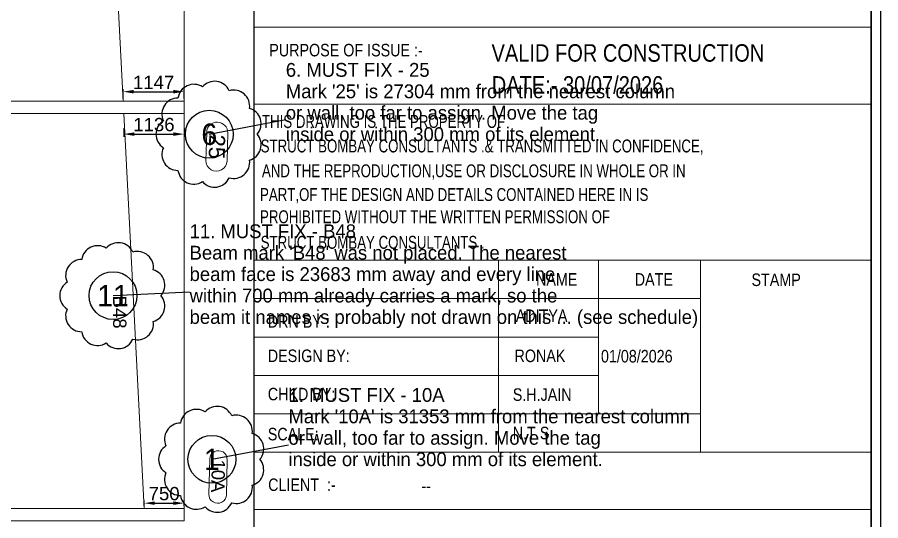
# Model space of a CAD drawing. Header units: millimetres. Extents: x 7675 to 3049577, y -133733 to 101877.
# Drawn here: x 2958176 to 2974419, y 57976 to 67443 of the extents above; entities that cross this region are included whole.
import ezdxf
from ezdxf.enums import TextEntityAlignment as Align

# ---------------------------------------------------------------- set-up
doc = ezdxf.new("R2010")
doc.units = ezdxf.units.MM
doc.header["$LTSCALE"] = 600
for name, color, linetype, lineweight in [('BEAM', 191, 'Continuous', 20), ('BEAM NO (H)', 121, 'Continuous', 20), ('colno', 11, 'Continuous', 15), ('CONCRETE', 7, 'Continuous', 20), ('D-sheet', 42, 'Continuous', 13)]:
    doc.layers.add(name, color=color, linetype=linetype, lineweight=lineweight)
for name, color, linetype in [('S-DIM', 7, 'Continuous'), ('S-QUERY-BLOCKER', 1, 'Continuous'), ('S-QUERY-TEXT', 7, 'Continuous'), ('SHEET', 7, 'Continuous')]:
    doc.layers.add(name, color=color, linetype=linetype)
doc.styles.add('ARIAL', font='arial.ttf')
doc.styles.add('STYLE3', font='ARIALN.TTF')
doc.dimstyles.new('100', dxfattribs={"dimscale": 100, "dimtxt": 2.5, "dimasz": 2, "dimexe": 0.5, "dimexo": 0.5, "dimgap": 0.5, "dimtad": 1, "dimdec": 0, "dimzin": 3, "dimtxsty": 'ARIAL', "dimblk1": 'OBLIQUE', "dimblk2": 'OBLIQUE', "dimcen": 0, "dimdle": 1, "dimclrd": 256, "dimclre": 256, "dimclrt": 7, "dimazin": 3, "dimtfac": 1, "dimtdec": 0, "dimtmove": 0, "dimatfit": 3, "dimlwd": -1, "dimlwe": -1})

# ---------------------------------------------------------------- blocks, each defined once
blk = doc.blocks.new('*D31')
at = {"layer": 'Defpoints', "color": 0, "transparency": 16777216}
for p in [(3013087, 95063), (3013265, 95063), (3013265, 93916)]:
    blk.add_point(p, dxfattribs=at)
at = {"layer": 'S-DIM', "transparency": 16777216}
for p, q in [((3013215, 95063), (3013037, 95063)), ((3013087, 94116), (3013087, 94863)), ((3013215, 93916), (3013037, 93916))]:
    blk.add_line(p, q, dxfattribs=at)
for points in [[(3013120, 94863), (3013054, 94863), (3013087, 95063)], [(3013054, 94116), (3013120, 94116), (3013087, 93916)]]:
    blk.add_solid(points, dxfattribs=at)
at = {"layer": 'S-DIM', "color": 7, "transparency": 16777216, "insert": (3012912, 94490), "char_height": 250, "attachment_point": 5, "rotation": 90, "style": 'ARIAL'}
blk.add_mtext('\\A1;1147', dxfattribs=at)
blk = doc.blocks.new('_Oblique')
at = {"color": 0, "linetype": 'ByBlock', "lineweight": -2}
blk.add_line((-0.5, -0.5), (0.5, 0.5), dxfattribs=at)
blk = doc.blocks.new('*D32')
at = {"layer": 'Defpoints', "color": 0, "transparency": 16777216}
for p in [(3013723, 95063), (3013885, 95063), (3013723, 93928)]:
    blk.add_point(p, dxfattribs=at)
at = {"layer": 'S-DIM', "transparency": 16777216}
for p, q in [((3013773, 95063), (3013935, 95063)), ((3013885, 94128), (3013885, 94863)), ((3013773, 93928), (3013935, 93928))]:
    blk.add_line(p, q, dxfattribs=at)
for points in [[(3013918, 94863), (3013852, 94863), (3013885, 95063)], [(3013852, 94128), (3013918, 94128), (3013885, 93928)]]:
    blk.add_solid(points, dxfattribs=at)
at = {"layer": 'S-DIM', "color": 7, "transparency": 16777216, "insert": (3013707, 94496), "char_height": 250, "attachment_point": 5, "rotation": 90, "style": 'ARIAL'}
blk.add_mtext('\\A1;1136', dxfattribs=at)
blk = doc.blocks.new('*D33')
at = {"layer": 'Defpoints', "color": 0, "transparency": 16777216}
for p in [(3020825, 95063), (3020925, 95063), (3020925, 94313)]:
    blk.add_point(p, dxfattribs=at)
at = {"layer": 'S-DIM', "transparency": 16777216}
for p, q in [((3020875, 95063), (3020775, 95063)), ((3020825, 94513), (3020825, 94863)), ((3020875, 94313), (3020775, 94313))]:
    blk.add_line(p, q, dxfattribs=at)
for points in [[(3020858, 94863), (3020792, 94863), (3020825, 95063)], [(3020792, 94513), (3020858, 94513), (3020825, 94313)]]:
    blk.add_solid(points, dxfattribs=at)
at = {"layer": 'S-DIM', "color": 7, "transparency": 16777216, "insert": (3020647, 94688), "char_height": 250, "attachment_point": 5, "rotation": 90, "style": 'ARIAL'}
blk.add_mtext('\\A1;750', dxfattribs=at)
blk = doc.blocks.new('5444')
at = {"layer": 'colno'}
for points, elevation in [([(3013862.5, 95884.5, 1), (3013852.8, 95488.3), (3014379.7, 95475.4, 1), (3014389.4, 95871.6)], 5360.4), ([(3020007.1, 95875.2, 1), (3019999, 95545), (3020657.7, 95528.9, 1), (3020665.8, 95859.1)], 11196)]:
    blk.add_lwpolyline(points, format="xyb", close=True, dxfattribs=dict(at, elevation=elevation))
at = {"layer": 'CONCRETE'}
blk.add_line((2982624.8, 95063.5), (3021154.8, 95063.5), dxfattribs=at)
at = {"layer": 'CONCRETE', "color": 1}
for p, q in [((3013494.8, 93927.9), (3020924.8, 94312.7)), ((3005834.8, 93531.2), (3013264.8, 93916))]:
    blk.add_line(p, q, dxfattribs=at)
at = {"layer": 'CONCRETE'}
for points in [[(3013264.8, 89061), (3013264.8, 95063.5), (3013494.8, 95063.5), (3013494.8, 89061)], [(3020924.8, 89061), (3020924.8, 95063.5), (3021154.8, 95063.5), (3021154.8, 89061)]]:
    blk.add_lwpolyline(points, dxfattribs=at)
at = {"layer": 'BEAM NO (H)', "color": 1, "style": 'ARIAL'}
blk.add_text('B48', height=250, rotation=0.10297, dxfattribs=at).set_placement((3017231.9, 93852.7), align=Align.MIDDLE_CENTER)
at = {"layer": 'colno', "style": 'ARIAL'}
for s, height, rotation, p in [('25', 300, 358.59974, (3014123.4, 95681.8, 5360.4)), ('10A', 250, 358.59954, (3020313.1, 95704.2, 11196))]:
    blk.add_text(s, height=height, rotation=rotation, dxfattribs=at).set_placement(p, align=Align.MIDDLE_CENTER)
at = {"layer": 'S-DIM'}
for base, p1, p2, picture, middle in [((3013087.1189, 95063.4754), (3013264.82, 93915.9759), (3013264.8199, 95063.4754), '*D31', (3012911.6189, 94489.7257)), ((3013884.9, 95063.5), (3013723.5, 93927.9), (3013723.5, 95063.5), '*D32', (3013707.3, 94495.7))]:
    dim = blk.add_linear_dim(base=base, p1=p1, p2=p2, angle=90, dimstyle='100', override={"dimtxt": 2.5}, dxfattribs=at)
    dim.commit()
    dim.dimension.update_dxf_attribs({"geometry": picture, "text_midpoint": middle})
dim = blk.add_linear_dim(base=(3020825.1, 95063.5), p1=(3020924.8, 94312.7), p2=(3020924.8, 95063.5), angle=90, text='750', dimstyle='100', override={"dimtxt": 2.5, "dimtxsty": 'ARIAL', "dimtfill": 0}, dxfattribs=at)
dim.commit()
dim.dimension.update_dxf_attribs({"geometry": '*D33', "text_midpoint": (3020647.4, 94688.1)})

msp = doc.modelspace()

# ---------------------------------------------------------------- linework, layer by layer
at = {"color": 5}
msp.add_lwpolyline([(2974419, 45004), (2974419, 98635), (2898307, 98635), (2898307, 45004)], close=True, dxfattribs=at)
at = {"color": 6}
msp.add_lwpolyline([(2974239, 45184), (2974239, 98455), (2898487, 98455), (2898487, 45184)], close=True, dxfattribs=at)
at = {"color": 0, "linetype": 'ByBlock'}
msp.add_lwpolyline([(2962632, 98455), (2974239, 98455), (2974239, 45184), (2962632, 45184)], close=True, dxfattribs=at)
at = {"layer": 'D-sheet'}
for p, q in [((2962632, 67257, 0), (2974239, 67257, 0)), ((2962632, 65809, 0), (2974239, 65809, 0)), ((2962632, 62874), (2974239, 62874)), ((2962632, 62874), (2974239, 62874)), ((2967227, 62874), (2967227, 59263)), ((2969108, 62874), (2969108, 59985)), ((2971029, 62874), (2971029, 59263)), ((2971029, 62152), (2962632, 62152)), ((2962632, 62152), (2971029, 62152)), ((2969108, 61430), (2962632, 61430)), ((2969108, 60707), (2962632, 60707)), ((2971029, 59985), (2962632, 59985)), ((2962632, 59263), (2974239, 59263)), ((2962632, 59263), (2974239, 59263)), ((2962632, 58187), (2974239, 58187))]:
    msp.add_line(p, q, dxfattribs=at)
at = {"layer": 'S-QUERY-BLOCKER'}
for points in [[(2962688, 65244, 0.55), (2962545, 65730, 0.55), (2962162, 66062, 0.55), (2961660, 66134, 0.55), (2961199, 65924, 0.55), (2960925, 65497, 0.55), (2960925, 64990, 0.55), (2961199, 64563, 0.55), (2961660, 64353, 0.55), (2962162, 64425, 0.55), (2962545, 64757, 0.55)], [(2960878, 62209, 0.55), (2960735, 62695, 0.55), (2960352, 63027, 0.55), (2959850, 63100, 0.55), (2959389, 62889, 0.55), (2959114, 62462, 0.55), (2959114, 61955, 0.55), (2959389, 61529, 0.55), (2959850, 61318, 0.55), (2960352, 61390, 0.55), (2960735, 61722, 0.55)], [(2962738, 59131, 0.55), (2962595, 59617, 0.55), (2962211, 59949, 0.55), (2961709, 60022, 0.55), (2961248, 59811, 0.55), (2960974, 59384, 0.55), (2960974, 58877, 0.55), (2961248, 58451, 0.55), (2961709, 58240, 0.55), (2962211, 58312, 0.55), (2962595, 58644, 0.55)]]:
    msp.add_lwpolyline(points, format="xyb", close=True, dxfattribs=at)
for points in [[(2961788, 65244), (2963228, 65518)], [(2959978, 62209), (2961418, 62281)], [(2961838, 59131), (2963278, 59405)]]:
    msp.add_lwpolyline(points, dxfattribs=at)
for centre in [(2961788, 65244), (2959978, 62209), (2961838, 59131)]:
    msp.add_circle(centre, 450, dxfattribs=at)

# ---------------------------------------------------------------- block references
at = {"layer": 'BEAM', "rotation": 270}
msp.add_blockref('5444', (2866251, 3079131), dxfattribs=at)

# ---------------------------------------------------------------- texts
at = {"layer": 'S-QUERY-BLOCKER'}
for s, p in [('6. MUST FIX - 25', (2963228, 66324)), ('11. MUST FIX - B48', (2961418, 63289)), ('1. MUST FIX - 10A', (2963278, 60211))]:
    msp.add_text(s, height=260, dxfattribs=at).set_placement(p)
for s, p in [('6', (2961788, 65244)), ('11', (2959978, 62209)), ('1', (2961838, 59131))]:
    msp.add_text(s, height=400, dxfattribs=at).set_placement(p, align=Align.MIDDLE_CENTER)
at = {"layer": 'S-QUERY-TEXT'}
for s, p in [("Mark '25' is 27304 mm from the nearest column", (2963228, 65921)), ('or wall, too far to assign. Move the tag', (2963228, 65518)), ('inside or within 300 mm of its element.', (2963228, 65115)), ("Beam mark 'B48' was not placed. The nearest", (2961418, 62886)), ('beam face is 23683 mm away and every line', (2961418, 62483)), ('within 700 mm already carries a mark, so the', (2961418, 62080)), ('beam it names is probably not drawn on this ... (see schedule)', (2961418, 61677)), ("Mark '10A' is 31353 mm from the nearest column", (2963278, 59808)), ('or wall, too far to assign. Move the tag', (2963278, 59405)), ('inside or within 300 mm of its element.', (2963278, 59002))]:
    msp.add_text(s, height=260, dxfattribs=at).set_placement(p)
at = {"layer": 'SHEET', "style": 'STYLE3'}
for s, height, p in [('PURPOSE OF ISSUE :-', 235.05, (2962917, 66708, 0)), ('NAME', 235.1, (2967935, 62397)), ('DATE', 235.1, (2969792, 62397)), ('DRN BY :', 235.1, (2962889, 61607)), ('DESIGN BY:', 235.1, (2962889, 60960)), ('CHKD BY:', 235.1, (2962889, 60240)), ('SCALE:', 235.1, (2962889, 59487)), ('CLIENT  :-', 235.1, (2962896, 58535))]:
    msp.add_text(s, height=height, dxfattribs=at).set_placement(p)
at = {"layer": 'SHEET', "color": 6, "style": 'STYLE3'}
for s, p in [('VALID FOR CONSTRUCTION', (2967098, 66608)), ('DATE:- 30/07/2026', (2967102, 66007))]:
    msp.add_text(s, height=329.07, dxfattribs=at).set_placement(p)
at = {"layer": 'SHEET', "color": 4, "style": 'STYLE3', "width": 0.9}
for s, p in [('THIS DRAWING IS THE PROPERTY OF ', (2962779, 65363, 0)), ('STRUCT BOMBAY CONSULTANTS .& TRANSMITTED IN CONFIDENCE,', (2962755, 64902, 0)), ('AND THE REPRODUCTION,USE OR DISCLOSURE IN WHOLE OR IN', (2962779, 64435, 0)), ('PART,OF THE DESIGN AND DETAILS CONTAINED HERE IN IS', (2962743, 63989, 0)), ('PROHIBITED WITHOUT THE WRITTEN PERMISSION OF', (2962743, 63571, 0)), ('STRUCT BOMBAY CONSULTANTS .', (2962755, 63090, 0))]:
    msp.add_text(s, height=242.02, dxfattribs=at).set_placement(p)
at = {"layer": 'SHEET', "color": 4, "style": 'STYLE3'}
for s, p in [('STAMP', (2971988, 62389)), ('ADITYA ', (2967553, 61713)), ('RONAK', (2967530, 60959)), ('01/08/2026', (2969156, 60952)), ('S.H.JAIN', (2967497, 60230)), ('N.T.S.', (2967497, 59507)), ('--', (2965779, 58515, 0))]:
    msp.add_text(s, height=235.1, dxfattribs=at).set_placement(p)

doc.saveas('drawing.dxf')
